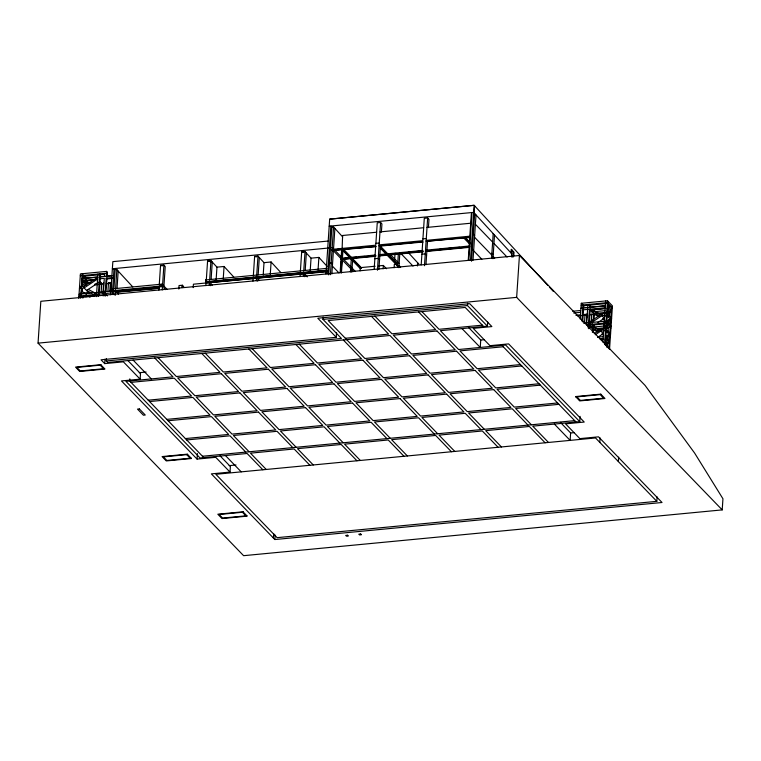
<?xml version="1.0" encoding="UTF-8"?>
<svg xmlns="http://www.w3.org/2000/svg" width="761" height="761" viewBox="0 0 761 761"><rect width="100%" height="100%" fill="white"/><g stroke="black" fill="none" stroke-linecap="round" stroke-linejoin="round"><path stroke-width="1.14" d="M80.666 298.217L82.274 273.722L83.016 274.483M81.76 293.622L82.055 288.961L81.313 288.2M38.05 343.144L40.828 301.289L519.44 255.496L645.071 385.399L694.593 453.033L722.95 498.778L722.208 509.889L243.606 555.682L38.05 343.144L516.652 297.361L722.208 509.889M78.783 298.398L80.409 273.903L106.616 271.392L107.358 272.153L107.025 277.09M82.255 285.936L82.569 281.275L81.979 278.659L82.939 276.329L98.626 274.835L97.884 274.074L96.39 296.628M84.347 282.15L84.49 280.096M97.884 277.365L84.243 286.079L84.119 287.934L89.056 293.033L83.653 292.719M82.083 282.883L84.157 285.033L86.031 284.852L86.354 279.915M86.022 296.8L86.25 293.299M98.255 296.457L99.748 273.893L100.49 274.654L100.281 277.736M99.263 293.109L100.157 279.591L99.425 278.83L104.305 278.364L103.401 291.882L104.143 292.643M101.156 292.357L101.755 283.349L99.51 283.558M102.963 293.147L103.667 282.502M103.135 295.991L103.277 293.736L78.935 296.058L79.677 296.828M104.428 276.509L104.628 273.427M103.762 292.947L103.915 290.692M104.999 295.81L106.169 278.184L112.067 277.622M106.293 276.329L106.616 271.392M105.208 296.019L105.36 293.765M106.083 291.339L106.911 278.945L106.169 278.184M107.9 291.72L108.5 282.702L110.374 282.521L111.106 283.282L110.507 292.3M104.714 363.615L101.032 359.81L336.238 337.304L317.784 318.212L469.737 303.677L491.882 326.574L473.209 328.362L489.97 345.684L508.633 343.896L584.229 422.06L565.556 423.839L579.853 438.621L598.517 436.833L662.032 502.498L274.864 539.539L211.358 473.875L230.022 472.086L215.734 457.313L197.061 459.092L121.475 380.938L140.138 379.149L123.377 361.827L104.714 363.615L105.008 359.173M109.774 291.539L110.374 282.521M483.673 326.526L465.218 307.444L328.191 320.552L364.89 358.488L408.191 354.341L389.965 335.496L107.71 362.493L106.236 360.971L106.397 358.631M110.64 294.726L112.847 261.641L327.972 241.066M112.314 294.564L114.045 268.595L115.177 269.775L113.95 288.229M111.058 288.371L113.313 288.79L113.189 290.645L161.912 285.984L162.474 286.574L113.75 291.235L112.618 290.055L110.935 290.217M113.532 294.612L113.75 291.235M115.139 295.43L115.434 291.073L115.739 292.376L159.42 288.2L115.368 291.996L115.739 292.376M115.558 289.218L116.861 269.613L112.362 268.757L328.666 248.01M117.032 288.295L118.174 271.097L116.861 269.613M129.817 378.873L129.674 380.985L203.796 457.618M140.138 379.149L140.509 373.594L127.743 360.4M158.906 290.112L159.059 287.82M165.441 289.637L163.805 287.943L165.223 266.55L163.9 265.113L160.542 265.437L159.239 285.042L162.597 284.719M161.912 285.984L162.026 284.129L113.313 288.79M162.255 289.951L163.9 265.113M178.816 289.056L179.044 285.546L182.402 285.223L183.724 286.659L181.86 286.222M182.25 287.563L182.402 285.223M193.189 287.62L193.418 284.205L326.859 271.354M205.946 285.613L205.717 279.953L326.85 268.367M216.134 279.648L216.961 267.159L210.94 260.614L207.582 260.937L206.279 280.543L205.717 279.953M197.061 459.092L197.432 453.537M209.304 285.289L209.456 282.997M209.646 280.219L210.94 260.614M210.692 285.698L210.845 283.444L212.414 285.071M211.12 279.297L212.262 262.05L207.582 260.937M223.23 278.973L224.057 266.483L216.961 267.159M230.022 472.086L230.393 466.531L220.072 455.858M252.985 281.113L253.204 277.889L252.633 277.308M253.327 276.043L254.621 256.438L257.989 256.115L264.01 262.659L263.182 275.149M256.343 280.79L256.495 278.497M256.685 275.72L257.989 256.115M257.741 281.199L257.884 278.945L259.463 280.571M258.16 274.788L259.311 257.551M270.269 274.474L271.097 261.974L264.01 262.659M273.389 538.017L273.684 533.566M274.864 539.539L275.159 535.097M300.034 276.604L300.243 273.389L302.478 273.18M300.367 271.544L301.67 251.929L305.028 251.615L311.049 258.16L310.222 270.65M303.392 276.291L303.544 273.998M303.725 271.22L305.028 251.615M304.781 276.7L304.933 274.445L307.282 276.88M305.209 270.288L306.35 253.052M318.06 269.898L318.888 257.408L311.049 258.16M106.236 360.971L341.451 338.474L322.987 319.382L323.14 317.042M326.003 273.979L329.665 219.149L474.151 205.318L547.815 285.385M327.677 273.865L330.854 226.046L331.882 227.159L328.714 274.883M330.398 274.721L333.565 226.997L331.882 227.159M341.67 255.582L342.06 249.76L332.386 250.683L332.081 249.37L375.763 245.194L377.247 222.821L380.605 222.497L381.927 223.934L381.385 232.115M331.863 274.008L334.888 228.433M340.995 259.625L340.69 258.321L333.404 250.75M340.138 272.685L341.689 249.38L332.015 250.302L332.386 250.683M336.238 337.304L336.552 332.652M340.899 267.235L341.28 261.413M341.071 272.59L342.621 249.285L376.067 246.507L342.992 249.665L341.442 272.971M350.402 257.389L350.336 258.321L342.811 250.531M350.421 271.953L351.306 258.645M351.268 258.226L351.335 257.304L375.002 255.04M351.82 272.2L352.628 260.043M360.105 270.859L360.257 268.576L350.707 258.702M360.257 268.576L361.19 268.481L361.247 267.558L352.495 258.502M374.155 269.356L375.696 246.117M377.437 270.222L380.605 222.497M423.106 241.998L379.425 246.184L379.492 245.251L397.689 264.067L398.345 254.145M378.921 269.223L380.443 246.241M383.097 268.823L383.316 265.446L378.674 265.893M387.206 254.288L387.14 255.211L396.69 265.085L397.623 264.999L397.47 267.282M387.71 254.745L387.768 253.813L422.973 250.445M388.072 255.125L388.139 254.193M394.103 267.777L394.331 264.39L395.948 264.238M394.607 260.233L395.064 253.308M396.69 265.085L396.757 264.162M398.859 267.691L399.801 253.584M417.399 265.97L417.618 262.726M421.194 264.857L422.745 241.618L379.064 245.803L379.425 246.184M424.476 265.722L427.653 217.998L424.286 218.321L422.802 240.695L379.121 244.871M425.96 264.723L427.492 241.741L426.531 240.752M428.424 227.615L428.976 219.434L427.653 217.998M468.243 260.357L469.784 237.118L426.103 241.304L470.155 237.499M471.335 213.822L469.841 236.195L426.16 240.371M468.805 260.367L471.982 212.538M548.481 442.455L532.719 426.15L579.758 421.651L505.637 345.018L458.598 349.518L440.362 330.674L487.411 326.174L467.473 305.561L467.635 303.22M470.488 260.205L474.151 205.318L329.665 219.149M471.525 261.223L474.693 213.499M473.009 260.224L476.015 214.935M468.852 327.744L480.743 340.043L480.248 347.444L462.022 328.6M491.549 258.455L493.195 233.608M487.411 326.174L487.687 321.941M492.947 258.692L494.517 235.044M511.487 256.971L511.982 250.046M512.885 257.304L513.304 251.482M516.652 297.361L519.44 255.496M560.381 422.374L570.626 432.971L570.132 440.381L554.369 424.077M580.234 319.078L581.29 303.278L607.497 300.766L612.434 305.874L609.551 349.242L604.615 344.143L607.497 300.766M581.956 321.152L582.698 309.889L605.176 307.739M582.688 321.913L583.44 310.65L582.698 309.889M583.763 305.713L583.563 308.795L582.821 308.034L583.031 304.952L583.763 305.713L588.643 305.247L587.911 304.486L586.56 324.795L606.022 322.93L610.959 328.039M584.438 323.425L585.038 314.407L585.77 315.168L577.77 315.939M579.758 421.651L580.11 416.362M586.303 323.244L586.902 314.226L582.745 314.626M587.492 317.242L587.635 314.987L586.902 314.226M588.205 327.991L589.452 309.242L594.389 314.35L598.527 316.5M588.938 328.762L589.166 325.375L590.783 324.3M589.29 323.52L590.184 310.003L605.918 308.5M590.517 305.066L590.308 308.148L589.575 307.387L589.775 304.305L590.517 305.066L606.241 303.563L605.509 302.802M591.259 321.646L591.782 313.76L592.515 314.521L589.594 314.807M599.858 315.92L591.915 311.791L592.039 309.946L601.314 314.759M592.4 332.338L592.629 328.961M592.752 327.106L592.895 324.852M593.2 320.343L593.647 313.58M593.903 309.679L593.77 311.734L592.039 309.946M593.209 331.977L593.361 329.722L588.424 324.614L601.865 315.691L606.536 315.244L611.473 320.352M593.561 326.735L593.713 324.49M594.084 318.849L594.389 314.35M594.579 311.468L594.712 309.413L603.673 308.557M610.569 333.87L605.632 328.762L600.971 329.209L600.848 331.064L603.311 333.613L597.746 337.313M611.597 318.498L606.66 313.389L601.989 313.836L601.865 315.691L604.339 318.241L597.842 322.55M602.902 341.984L605.632 300.947M605.347 344.904L608.229 301.537M599.801 442.369L600.096 437.927M607.021 347.492L607.335 342.821L605.261 340.681M608.049 332.119L608.353 327.449L606.279 325.308M608.81 348.481L611.568 306.968L609.656 307.149L607.611 304.999M618.36 461.566L618.655 457.123M656.819 501.337L595.521 437.955L215.829 474.284L277.128 537.656L656.819 501.337L657.114 496.885M609.057 316.747L609.38 312.077L607.297 309.927M608.543 324.433L608.867 319.763L610.731 319.591M607.516 339.806L607.849 335.135L609.713 334.964M474.074 212.833L474.588 205.803M510.964 252.918L511.24 249.247L514.036 252.281L513.761 255.962M82.702 279.42L82.939 276.329L82.207 275.568M80.951 294.031L82.055 288.961M81.437 286.345L82.569 281.275L81.846 280.505L97.76 279.22M97.56 279.002L84.119 287.934L79.448 288.371M89.712 297.142L96.866 292.738M93.66 296.295L96.533 294.383L97.275 295.144M591.915 311.791L593.532 310.716M588.548 322.759L601.989 313.836M594.132 325.014L590.897 327.163L598.84 331.292M594.246 333.67L600.971 329.209M595.283 334.764L600.848 331.064L605.509 330.616L610.446 335.725M329.18 226.198L473.665 212.376L511.706 253.727M376.619 232.229L342.612 235.482L342.117 248.828L337.817 249.237M379.986 231.905L423.668 227.729M427.026 227.406L470.707 223.23M330.521 247.686L332.205 247.525L333.527 248.895M375.886 243.339L379.244 243.025M422.926 238.84L426.284 238.526M80.286 275.758L106.502 273.247L107.234 274.008M100.49 274.654L104.39 274.283M85.67 279.201L82.939 276.329L86.478 278.06L97.712 276.994M99.957 276.776L104.076 276.386M107.006 276.1L110.821 275.739M81.979 278.659L97.684 277.156M112.19 275.767L99.548 276.975L99.919 277.356M92.709 280.143L87.087 280.676L86.887 283.758L83.396 280.134M86.031 284.852L82.569 281.275L94.031 280.172M106.911 278.945L112.799 278.383M349.318 257.494L340.69 258.321L341.061 258.702M379.739 254.583L386.835 253.908L386.778 254.83L380.262 248.105M426.493 250.112L469.908 245.955M90.645 282.569L86.145 282.997L82.569 281.275M344.295 258.388L348.614 257.979M352.885 257.57L356.433 257.228M359.982 256.895L364.719 256.438M368.267 256.096L373.004 255.648M392.828 253.746L396.348 253.413M399.867 253.071L404.567 252.623M408.086 252.291L411.606 251.948M416.296 251.501L420.995 251.054M431.554 250.046L436.243 249.598M439.763 249.256L444.462 248.809M447.982 248.476L451.501 248.134M456.191 247.686L459.711 247.354M464.41 246.897L467.929 246.564M340.633 259.244L376.124 255.848M379.672 255.515L422.907 251.377M426.426 251.035L469.841 246.887M342.079 259.52L375.306 256.343M378.854 256L423.278 251.758M426.797 251.415L469.042 247.382M95.011 283.996L97.265 283.777M94.63 284.861L102.497 284.11L100.024 281.56L86.583 290.483L91.824 293.204M106.312 283.748L109.242 283.463L108.5 282.702M84.243 286.079L79.572 286.526L80.314 287.287M329.503 263.059L331.178 262.897L332.509 264.267M374.859 258.721L378.227 258.398L379.549 259.767M421.908 254.212L425.266 253.898L426.588 255.268M205.594 281.808L326.726 270.222M111.163 291.14L79.058 294.212L79.8 294.973M326.926 270.421L205.793 282.017L205.727 282.94L327.154 271.734M211.881 281.846L215.42 281.503M218.959 281.17L222.507 280.828M228.405 280.267L230.773 280.038M235.491 279.591L239.03 279.249M242.578 278.906L247.296 278.459M258.921 277.346L262.459 277.004M267.187 276.557L270.726 276.214M275.453 275.767L277.813 275.539M283.71 274.978L286.079 274.75M290.797 274.293L294.336 273.96M307.149 272.733L310.688 272.39M315.406 271.943L318.954 271.601M322.493 271.268L326.031 270.926M361.247 267.558L375.192 266.226M119.344 291.111L124.062 290.664M127.61 290.322L131.149 289.989M135.877 289.532L139.415 289.199M144.133 288.742L147.682 288.4M151.22 288.067L155.938 287.61M111.039 292.995L105.151 293.556L107.415 295.896M80.828 295.886L81.541 296.647L93.013 295.544M322.987 319.382L467.473 305.561M585.485 307.625L587.349 307.444M590.279 307.159L605.337 305.722M580.957 308.215L605.299 305.884M572.662 311.259L580.662 310.488M573.68 312.999L580.538 312.343M594.893 311.62L604.995 310.659M575.887 315.282L580.462 314.845M597.908 313.18L611.245 311.905L607.782 308.319M598.641 313.941L610.094 312.847L609.38 312.077L609.551 315.377M345.332 338.265L388.643 334.127L371.501 316.405M482.35 325.156L439.04 329.304L421.908 311.582M101.108 365.08L76.842 367.401L80.305 370.978L104.571 368.657M606.802 320.8L609.599 320.524M583.754 323.225L606.146 321.075L611.083 326.184M589.166 325.375L604.89 323.872L604.158 323.111M593.875 327.002L607.335 325.708M610.227 327.278L595.739 328.657L594.008 326.869M139.282 372.709L146.122 372.053M480.743 340.043L484.158 339.71M597.623 329.313L603.349 328.762M605.642 328.543L607.925 328.324M605.785 336.172L608.581 335.905L607.849 335.135L608.01 338.436M597.528 337.18L603.254 336.628M130.997 382.355L174.307 378.217L191.553 396.043L148.243 400.181M503.23 346.75L459.92 350.888L477.166 368.714L520.467 364.576M599.763 338.807L603.131 338.483L603.873 339.244L600.505 339.568M605.043 343.049L609.2 342.65L605.737 339.064M605.766 343.81L608.049 343.591M149.565 401.551L192.875 397.413L210.112 415.24L166.811 419.378M521.799 365.946L478.488 370.084L495.725 387.91L539.035 383.772M168.133 420.747L211.444 416.609L228.681 434.436L185.37 438.574M540.367 385.142L497.057 389.28L514.293 407.106L557.604 402.969M575.925 396.947L600.191 394.626L603.654 398.203L579.387 400.524M186.702 439.944L230.012 435.806L245.774 452.11M558.926 404.338L515.625 408.476L531.387 424.781M187.653 454.555L163.387 456.876L166.849 460.453L191.116 458.132M202.464 456.248L574.698 420.643M229.166 465.637L236.005 464.99M570.626 432.971L574.051 432.648M243.377 512.172L219.111 514.493L222.573 518.079L246.84 515.758M301.67 251.929L303.544 252.376M254.621 256.438L256.495 256.876M160.542 265.437L162.416 265.884M602.664 318.65L604.729 319.725M592.515 326.089L600.296 330.131M593.361 329.722L597.499 331.872M601.647 334.022L603.711 335.097M88.2 289.408L96.152 293.527M341.86 259.52L350.65 268.566M612.31 307.729L607.373 302.621L581.166 305.132L581.899 305.893M607.906 306.464L611.368 310.05M604.672 315.425L605.404 316.186M595.035 311.496L596.767 313.285M581.29 303.278L582.022 304.039M591.668 322.464L592.4 323.225M605.861 337.218L609.323 340.795M475.397 224.276L492.633 242.103M493.956 243.472L507.092 257.056M473.332 234.017L474.655 235.396M491.891 253.213L493.223 254.593M474.531 237.242L491.768 255.068M493.099 256.438L494.736 258.141M465.656 237.86L470.174 242.531M464.847 238.012L470.117 243.453M463.915 238.098L469.937 244.329M472.305 249.399L481.846 259.254M576.857 396.861L580.32 400.438M501.908 345.38L576.02 422.013M401.513 254.174L413.014 266.055M390.65 254.811L399.135 263.591M399.011 265.446L400.657 267.14M380.386 247.173L397.623 264.999M383.316 265.446L386.502 268.738M418.55 311.905L435.682 329.618L392.001 333.803L374.859 316.081M528.029 425.104L512.258 408.8L468.576 412.985L484.348 429.28M545.123 442.778L529.352 426.474L485.67 430.65L501.442 446.954M343.801 249.522L351.696 257.684M342.621 249.285L361.19 268.481M343.62 250.388L348.89 255.839M334.345 249.741L355.377 271.487M351.972 269.946L353.618 271.639M332.386 266.122L338.949 272.914M480.99 429.604L465.218 413.299L421.908 417.447L437.68 433.751M498.075 447.278L482.312 430.973L439.002 435.121L454.774 451.416M343.297 339.958L361.523 358.802L317.47 363.026L299.244 344.172M434.322 434.065L418.55 417.77L374.498 421.984L390.26 438.279M451.406 451.739L435.644 435.444L391.592 439.658L407.354 455.953M295.877 344.495L314.112 363.339L270.431 367.525L252.195 348.671M386.902 438.602L371.13 422.307L327.449 426.483L343.221 442.788M403.996 456.277L388.224 439.972L344.543 444.158L360.314 460.453M248.837 348.995L267.063 367.839L223.382 372.024L205.156 353.171M339.863 443.102L324.091 426.807L280.409 430.983L296.181 447.287M356.957 460.776L341.185 444.472L297.503 448.657L313.266 464.952M162.026 284.129L167.211 289.484M201.798 353.494L220.024 372.348L176.343 376.524L158.117 357.67M292.814 447.601L277.052 431.306L233.37 435.482L249.132 451.787M309.908 465.275L294.146 448.98L250.464 453.156L266.226 469.461M116.756 292.443L118.402 294.146M103.277 293.736L104.019 294.497M84.404 275.92L86.478 278.06M98.407 294.203L99.139 294.964M154.749 357.993L172.985 376.847L125.936 381.347L200.057 457.979L247.097 453.48L262.868 469.775M81.57 290.569L84.385 293.48M81.541 296.647L82.93 298.074M133.099 360.067L151.325 378.911M225.446 455.544L241.208 471.849M100.176 365.166L103.639 368.743M186.721 454.64L190.183 458.227M242.445 512.267L245.908 515.844M118.174 271.097L132.756 286.897M549.423 287.135L553.447 291.511M409.028 253.384L418.94 264.162M333.565 226.997L342.697 236.928M318.888 257.408L327.097 266.321M271.097 261.974L280.79 272.514M224.057 266.483L233.751 277.014M608.562 305.332L609.656 307.149M607.335 342.821L607.506 346.122M608.867 319.763L609.085 324.167M437.004 330.997L393.323 335.173L411.558 354.017L455.24 349.841L437.004 330.997M100.747 364.7L75.539 367.106L79.743 371.454L104.942 369.037L100.747 364.7M221.356 373.718L177.665 377.894L194.911 395.72L238.593 391.544L221.356 373.718M268.395 369.218L224.714 373.394L241.95 391.221L285.632 387.035L268.395 369.218M315.435 364.709L271.753 368.895L288.99 386.721L332.671 382.536L315.435 364.709M362.854 360.181L318.792 364.395L336.039 382.222L380.091 377.998L362.854 360.181M409.523 355.71L366.212 359.858L383.449 377.684L426.759 373.537L409.523 355.71M456.562 351.211L412.881 355.387L430.117 373.213L473.799 369.037L456.562 351.211M239.915 392.914L196.233 397.09L213.48 414.916L257.161 410.74L239.915 392.914M286.964 388.414L243.282 392.59L260.519 410.417L304.2 406.231L286.964 388.414M334.003 383.905L290.322 388.091L307.558 405.917L351.24 401.732L334.003 383.905M381.413 379.378L337.361 383.592L354.607 401.418L398.659 397.194L381.413 379.378M428.091 374.907L384.781 379.054L402.017 396.881L445.328 392.733L428.091 374.907M475.13 370.407L431.449 374.583L448.686 392.41L492.367 388.234L475.13 370.407M139.368 408.942L137.503 409.114L143.401 415.211L145.265 415.03L139.368 408.942M258.483 412.11L214.802 416.286L232.038 434.112L275.72 429.936L258.483 412.11M305.522 407.611L261.841 411.787L279.087 429.613L322.769 425.428L305.522 407.611M352.571 403.102L308.89 407.287L326.127 425.114L369.808 420.928L352.571 403.102M399.982 398.574L355.929 402.788L373.166 420.614L417.228 416.4L399.982 398.574M446.65 394.103L403.34 398.25L420.586 416.077L463.896 411.929L446.65 394.103M493.699 389.603L450.017 393.779L467.254 411.606L510.935 407.43L493.699 389.603M600.762 394.15L575.554 396.567L579.758 400.904L604.957 398.498L600.762 394.15M187.282 454.174L162.083 456.581L166.279 460.928L191.487 458.512L187.282 454.174M243.016 511.792L217.808 514.208L222.012 518.545L247.211 516.139L243.016 511.792M347.596 535.24L345.732 535.421L346.464 536.182L348.338 536.001L347.596 535.24M360.666 533.994L358.802 534.174L359.534 534.935L361.399 534.755L360.666 533.994"/></g></svg>
